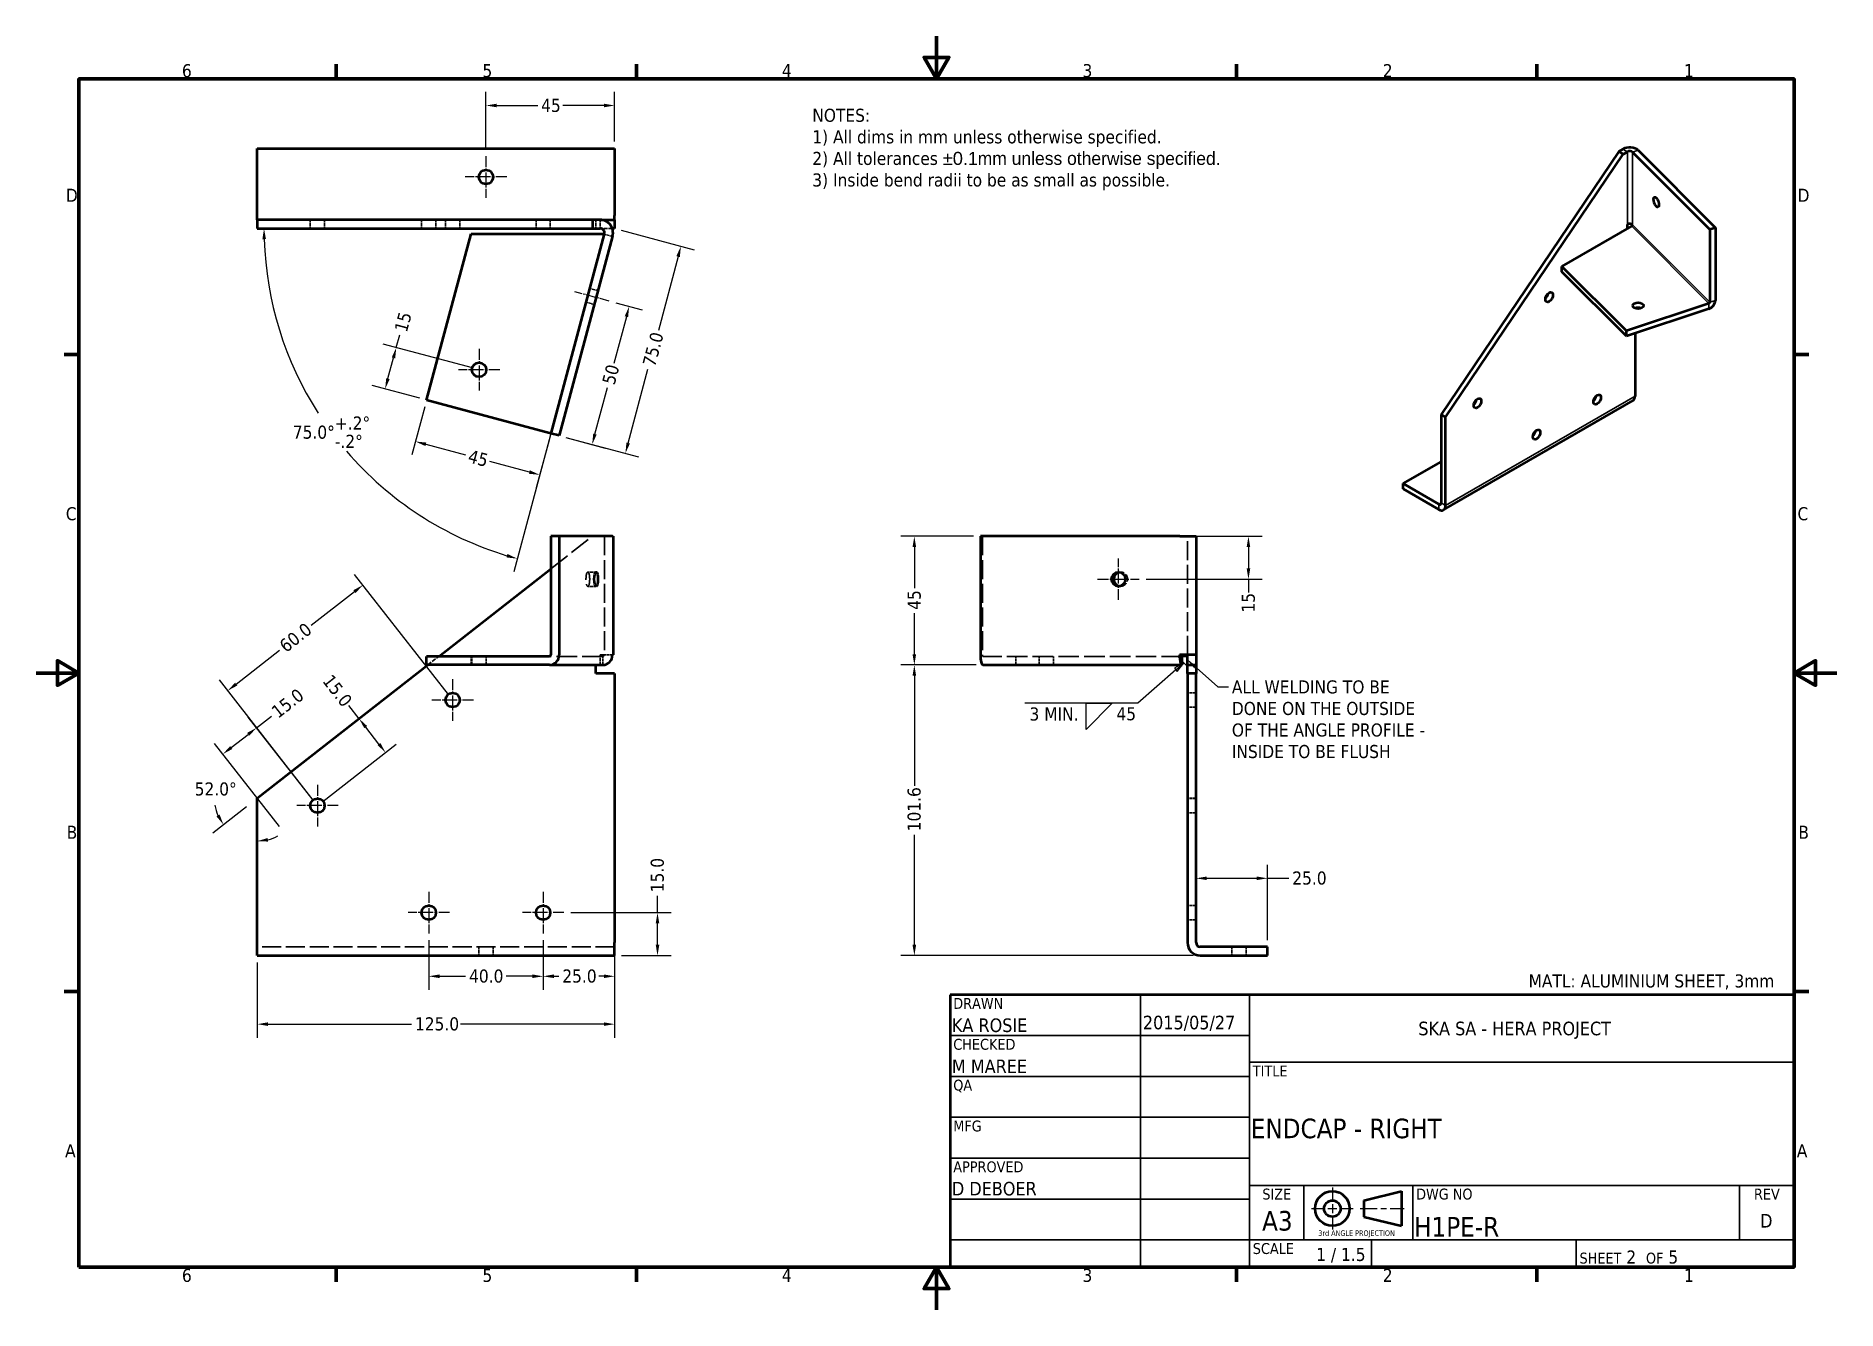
# Model space of a CAD drawing. Header units: millimetres. Extents: x 0 to 630, y 0 to 446.
import ezdxf
from ezdxf.enums import TextEntityAlignment as Align

# ---------------------------------------------------------------- set-up
doc = ezdxf.new("R2010")
doc.units = ezdxf.units.MM
doc.header["$LTSCALE"] = 1.5
doc.linetypes.add('CHAIN', pattern=[0.7087, 0.4724, -0.0591, 0.1181, -0.0591])
doc.linetypes.add('DASHED', pattern=[0.2067, 0.1654, -0.0413])
for name, color, linetype, lineweight in [('Border (ANSI)', 7, 'Continuous', 70), ('Center Mark (ANSI)', 7, 'Continuous', 25), ('Centerline (ANSI)', 7, 'Continuous', 25), ('Dimension (ANSI)', 7, 'Continuous', 25), ('Hidden (ANSI)', 7, 'DASHED', 35), ('Sketch Geometry (ANSI)', 7, 'Continuous', 25), ('Symbol (ANSI)', 7, 'Continuous', 25), ('Title (ANSI)', 7, 'Continuous', 50), ('Visible (ANSI)', 7, 'Continuous', 50), ('Visible Narrow (ANSI)', 7, 'Continuous', 35)]:
    doc.layers.add(name, color=color, linetype=linetype, lineweight=lineweight)
doc.styles.add('Note Text (ANSI)', font='tahoma.ttf')
doc.styles.add('Text Style30', font='tahoma.ttf')
doc.styles.add('Text Style38', font='tahoma.ttf')
doc.styles.add('Text Style39', font='tahoma.ttf')
doc.dimstyles.new('Default - mm (ANSI)', dxfattribs={"dimscale": 1.5, "dimtxt": 3.048, "dimasz": 2.5, "dimexe": 3.175, "dimexo": 1.6002, "dimgap": 0.8, "dimtad": 0, "dimtoh": 1, "dimrnd": 1e-08, "dimzin": 4, "dimdsep": 46, "dimtxsty": 'Note Text (ANSI)', "dimcen": 0.09, "dimdle": 10, "dimclrd": 256, "dimclre": 256, "dimclrt": 256, "dimadec": 1, "dimazin": 1, "dimtfac": 1, "dimtofl": 0, "dimtmove": 0, "dimatfit": 3, "dimfxl": 1, "dimtolj": 1, "dimtzin": 4, "dimlwd": -1, "dimlwe": -1, "dimarcsym": 0})
doc.dimstyles.new('Default - mm (ANSI)$7', dxfattribs={"dimscale": 1.5, "dimtxt": 3.048, "dimasz": 2.5, "dimexe": 3.175, "dimexo": 1.6002, "dimgap": 0.8, "dimtad": 0, "dimtoh": 1, "dimrnd": 1e-08, "dimzin": 4, "dimdsep": 46, "dimtxsty": 'Note Text (ANSI)', "dimcen": 0.09, "dimdle": 10, "dimclrd": 256, "dimclre": 256, "dimclrt": 256, "dimadec": 1, "dimazin": 1, "dimtfac": 1, "dimtofl": 0, "dimtmove": 0, "dimatfit": 3, "dimfxl": 1, "dimtolj": 1, "dimtzin": 4, "dimlwd": -1, "dimlwe": -1, "dimarcsym": 0})

# ---------------------------------------------------------------- blocks, each defined once
blk = doc.blocks.new('Borders Default Border')
at = {"layer": 'Border (ANSI)'}
for p, q in [((70, 287), (70, 290.45)), ((140, 287), (140, 290.45)), ((280, 287), (280, 290.45)), ((350, 287), (350, 290.45)), ((10, 222.75), (6.55, 222.75)), ((410, 222.75), (413.45, 222.75)), ((10, 74.25), (6.55, 74.25)), ((410, 74.25), (413.45, 74.25)), ((70, 10), (70, 6.55)), ((140, 10), (140, 6.55)), ((280, 10), (280, 6.55)), ((350, 10), (350, 6.55))]:
    blk.add_line(p, q, dxfattribs=at)
at = {"layer": 'Border (ANSI)', "flags": 128}
for points in [[(210, 297), (210, 287), (207.11, 292), (212.89, 292), (210, 287)], [(10, 10), (10, 287), (410, 287), (410, 10), (10, 10)], [(0, 148.5), (10, 148.5), (5, 151.39), (5, 145.61), (10, 148.5)], [(420, 148.5), (410, 148.5), (415, 151.39), (415, 145.61), (410, 148.5)], [(210, 0), (210, 10), (207.11, 5), (212.89, 5), (210, 10)]]:
    blk.add_lwpolyline(points, dxfattribs=at)
at = {"layer": 'Border (ANSI)', "char_height": 3.05, "attachment_point": 7, "style": 'Note Text (ANSI)'}
for s, insert in [('6', (34.03, 287.34)), ('5', (104.11, 287.34)), ('4', (173.94, 287.4)), ('3', (244.05, 287.34)), ('2', (314.08, 287.4)), ('1', (384.31, 287.4)), ('D', (6.96, 258.35)), ('D', (410.81, 258.35)), ('C', (6.95, 184.05)), ('C', (410.8, 184.05)), ('B', (7.15, 109.85)), ('B', (410.99, 109.85)), ('A', (6.78, 35.6)), ('A', (410.63, 35.6)), ('6', (34.03, 6.49)), ('5', (104.11, 6.49)), ('4', (173.94, 6.55)), ('3', (244.05, 6.49)), ('2', (314.08, 6.55)), ('1', (384.31, 6.55))]:
    blk.add_mtext(s, dxfattribs=dict(at, insert=insert))
blk = doc.blocks.new('Title Blocks ANSI - Large')
at = {"layer": 'Title (ANSI)'}
for p, q in [((127, 189.23), (127, 125.73)), ((323.85, 189.23), (127, 189.23)), ((323.85, 125.73), (323.85, 189.23)), ((127, 125.73), (323.85, 125.73))]:
    blk.add_line(p, q, dxfattribs=at)
at = {"layer": 'Title (ANSI)', "lineweight": 35}
for p, q in [((171.45, 125.73), (171.45, 189.23)), ((196.85, 125.73), (196.85, 189.23)), ((127, 179.7), (196.85, 179.7)), ((196.85, 173.48), (323.85, 173.48)), ((127, 170.18), (196.85, 170.18)), ((127, 160.65), (196.85, 160.65)), ((127, 151.13), (196.85, 151.13)), ((323.85, 144.78), (196.85, 144.78)), ((209.55, 132.08), (209.55, 144.78)), ((234.95, 132.08), (234.95, 144.78)), ((311.15, 132.08), (311.15, 144.78)), ((127, 141.6), (196.85, 141.6)), ((196.85, 132.08), (127, 132.08)), ((323.85, 132.08), (196.85, 132.08)), ((225.3, 132.08), (225.3, 125.73)), ((273.05, 132.08), (273.05, 125.73))]:
    blk.add_line(p, q, dxfattribs=at)
at = {"layer": 'Title (ANSI)', "style": 'Text Style38'}
for s, p in [('DRAWN', (127.76, 188.47)), ('CHECKED', (127.76, 178.94)), ('TITLE', (197.61, 172.72)), ('QA', (127.76, 169.42)), ('MFG', (127.76, 159.89)), ('APPROVED', (127.76, 150.37)), ('DWG NO', (235.71, 144.02)), ('SCALE', (197.61, 131.32))]:
    blk.add_text(s, height=2.54, dxfattribs=at).set_placement(p, align=Align.TOP_LEFT)
for s, p in [('SIZE', (203.2, 144.02)), ('REV', (317.5, 144.02))]:
    blk.add_text(s, height=2.54, dxfattribs=at).set_placement(p, align=Align.TOP_CENTER)
at = {"layer": 'Title (ANSI)', "insert": (273.81, 126.49), "char_height": 3.048, "attachment_point": 7, "style": 'Note Text (ANSI)'}
blk.add_mtext('\\fTahoma|b0|i0;\\H2.5400;SHEET\\fTahoma|b0|i0;\\H3.0480; 2  \\fTahoma|b0|i0;\\H2.5400;OF\\fTahoma|b0|i0;\\H3.0480; 5 ', dxfattribs=at)
at = {"layer": 'Title (ANSI)'}
for tag, p, height, style in [('AUTHOR_001', (127.44, 180.53), 3.17, 'Text Style39'), ('CREATION_DATE_001', (171.98, 181.16), 3.17, 'Text Style39'), ('COMPANY_001', (236.22, 179.77), 3.17, 'Text Style39'), ('CHECKED_BY_001', (127.44, 170.94), 3.17, 'Text Style39'), ('TITLE_001', (197.15, 155.77), 4.57, 'Text Style30'), ('ENG_APPROVED_BY_001', (127.44, 142.43), 3.17, 'Text Style39'), ('Sheet_Size_001', (199.78, 134.24), 4.57, 'Text Style30'), ('PART_NUMBER_001', (235.25, 132.84), 4.57, 'Text Style30'), ('REVISION_NUMBER_001', (315.93, 134.94), 3.17, 'Text Style39'), ('Initial_View_Scale_001', (212.4, 127.15), 3.05, 'Note Text (ANSI)')]:
    blk.add_attdef(tag, p, '', height=height, dxfattribs=dict(at, style=style))
at = {"layer": 'Title (ANSI)', "style": 'Text Style39'}
for tag, p in [('CHECKED_DATE', (172.21, 170.94)), ('MFG_APPROVED_BY', (127.76, 151.89)), ('MFG_APPROVED_DATE', (172.21, 151.89)), ('ENG_APPROVAL_DATE', (172.21, 142.37))]:
    blk.add_attdef(tag, text='', height=3.17, dxfattribs=at).set_placement(p, align=Align.BOTTOM_LEFT)
blk = doc.blocks.new('3rd ANGLE PROJECTION')
at = {"layer": 'Sketch Geometry (ANSI)', "lineweight": 25}
for p, q in [((-6.99, 5.75), (-6.99, 2.5)), ((-12.74, 0), (-9.49, 0)), ((-8.24, 0), (-5.74, 0)), ((-6.99, 1.25), (-6.99, -1.25)), ((-4.49, 0), (-1.24, 0)), ((0.64, 0), (5.33, 0)), ((6.33, 0), (7.83, 0)), ((8.83, 0), (12.74, 0)), ((-6.99, -2.5), (-6.99, -5.75))]:
    blk.add_line(p, q, dxfattribs=at)
at = {"layer": 'Sketch Geometry (ANSI)', "lineweight": 50}
for p, q in [((1.62, 2.25), (11.99, 4.75)), ((1.62, 2.25), (1.62, -2.25)), ((11.99, 4.75), (11.99, -4.75)), ((1.62, -2.25), (11.99, -4.75))]:
    blk.add_line(p, q, dxfattribs=at)
for radius in [4.75, 2.25]:
    blk.add_circle((-6.99, 0), radius, dxfattribs=at)
at = {"layer": 'Symbol (ANSI)', "insert": (-10.85, -5.98), "char_height": 1.5, "attachment_point": 1, "style": 'Note Text (ANSI)'}
blk.add_mtext('\\fTahoma|b0|i0;\\H1.5000;3rd ANGLE PROJECTION', dxfattribs=at)
blk = doc.blocks.new('*D7')
at = {"layer": 'Defpoints', "color": 0, "transparency": 16777216}
for p in [(77.4, 123.95), (202.4, 123.95), (202.4, 99.95)]:
    blk.add_point(p, dxfattribs=at)
at = {"layer": 'Dimension (ANSI)', "transparency": 16777216}
for p, q in [((77.4, 121.55), (77.4, 95.19)), ((202.4, 121.55), (202.4, 95.19)), ((81.15, 99.95), (131.36, 99.95)), ((198.65, 99.95), (148.44, 99.95))]:
    blk.add_line(p, q, dxfattribs=at)
for points in [[(81.15, 100.58), (81.15, 99.33), (77.4, 99.95)], [(198.65, 100.58), (198.65, 99.33), (202.4, 99.95)]]:
    blk.add_solid(points, dxfattribs=at)
at = {"layer": 'Dimension (ANSI)', "transparency": 16777216, "insert": (132.56, 102.34), "char_height": 4.572, "attachment_point": 1, "style": 'Note Text (ANSI)'}
blk.add_mtext('\\A1;125.0', dxfattribs=at)
blk = doc.blocks.new('*D8')
at = {"layer": 'Defpoints', "color": 0, "transparency": 16777216}
for p in [(177.4, 131.69), (202.4, 128.45), (202.4, 116.69)]:
    blk.add_point(p, dxfattribs=at)
at = {"layer": 'Dimension (ANSI)', "transparency": 16777216}
for p, q in [((177.4, 129.29), (177.4, 111.93)), ((202.4, 126.05), (202.4, 111.93)), ((181.15, 116.69), (182.9, 116.69)), ((198.65, 116.69), (196.91, 116.69))]:
    blk.add_line(p, q, dxfattribs=at)
for points in [[(181.15, 117.32), (181.15, 116.07), (177.4, 116.69)], [(198.65, 117.32), (198.65, 116.07), (202.4, 116.69)]]:
    blk.add_solid(points, dxfattribs=at)
at = {"layer": 'Dimension (ANSI)', "transparency": 16777216, "insert": (184.1, 119.07), "char_height": 4.572, "attachment_point": 1, "style": 'Note Text (ANSI)'}
blk.add_mtext('\\A1;25.0', dxfattribs=at)
blk = doc.blocks.new('*D9')
at = {"layer": 'Defpoints', "color": 0, "transparency": 16777216}
for p in [(137.4, 131.69), (177.4, 131.69), (137.4, 116.69)]:
    blk.add_point(p, dxfattribs=at)
at = {"layer": 'Dimension (ANSI)', "transparency": 16777216}
for p, q in [((137.4, 129.29), (137.4, 111.93)), ((177.4, 129.29), (177.4, 111.93)), ((141.15, 116.69), (150.29, 116.69)), ((173.65, 116.69), (164.51, 116.69))]:
    blk.add_line(p, q, dxfattribs=at)
for points in [[(141.15, 117.32), (141.15, 116.07), (137.4, 116.69)], [(173.65, 117.32), (173.65, 116.07), (177.4, 116.69)]]:
    blk.add_solid(points, dxfattribs=at)
at = {"layer": 'Dimension (ANSI)', "transparency": 16777216, "insert": (151.49, 119.07), "char_height": 4.572, "attachment_point": 1, "style": 'Note Text (ANSI)'}
blk.add_mtext('\\A1;40.0', dxfattribs=at)
blk = doc.blocks.new('*D10')
at = {"layer": 'Defpoints', "color": 0, "transparency": 16777216}
for p in [(184.66, 138.95), (202.4, 123.95), (217.4, 123.95)]:
    blk.add_point(p, dxfattribs=at)
at = {"layer": 'Dimension (ANSI)', "transparency": 16777216}
for p, q in [((187.06, 138.95), (222.16, 138.95)), ((217.4, 138.95), (217.4, 144.87)), ((217.4, 127.7), (217.4, 135.2)), ((204.8, 123.95), (222.16, 123.95))]:
    blk.add_line(p, q, dxfattribs=at)
for points in [[(216.78, 135.2), (218.03, 135.2), (217.4, 138.95)], [(216.78, 127.7), (218.03, 127.7), (217.4, 123.95)]]:
    blk.add_solid(points, dxfattribs=at)
at = {"layer": 'Dimension (ANSI)', "transparency": 16777216, "insert": (215.02, 146.07), "char_height": 4.572, "attachment_point": 1, "rotation": 90, "style": 'Note Text (ANSI)'}
blk.add_mtext('\\A1;15.0', dxfattribs=at)
blk = doc.blocks.new('*D11')
at = {"layer": 'Defpoints', "color": 0, "transparency": 16777216}
for p in [(307.25, 225.55), (331.25, 225.55), (407.29, 123.95)]:
    blk.add_point(p, dxfattribs=at)
at = {"layer": 'Dimension (ANSI)', "transparency": 16777216}
for p, q in [((328.85, 225.55), (302.49, 225.55)), ((307.25, 221.8), (307.25, 183.32)), ((307.25, 127.7), (307.25, 166.19)), ((404.89, 123.95), (302.49, 123.95))]:
    blk.add_line(p, q, dxfattribs=at)
for points in [[(306.62, 221.8), (307.87, 221.8), (307.25, 225.55)], [(306.62, 127.7), (307.87, 127.7), (307.25, 123.95)]]:
    blk.add_solid(points, dxfattribs=at)
at = {"layer": 'Dimension (ANSI)', "transparency": 16777216, "insert": (304.87, 167.39), "char_height": 4.572, "attachment_point": 1, "rotation": 90, "style": 'Note Text (ANSI)'}
blk.add_mtext('\\A1;101.6', dxfattribs=at)
blk = doc.blocks.new('*D12')
at = {"layer": 'Defpoints', "color": 0, "transparency": 16777216}
for p in [(307.25, 270.55), (330.34, 270.55), (331.25, 225.55)]:
    blk.add_point(p, dxfattribs=at)
at = {"layer": 'Dimension (ANSI)', "transparency": 16777216}
for p, q in [((327.94, 270.55), (302.49, 270.55)), ((307.25, 266.8), (307.25, 252.46)), ((307.25, 229.3), (307.25, 243.65)), ((328.85, 225.55), (302.49, 225.55))]:
    blk.add_line(p, q, dxfattribs=at)
for points in [[(306.62, 266.8), (307.87, 266.8), (307.25, 270.55)], [(306.62, 229.3), (307.87, 229.3), (307.25, 225.55)]]:
    blk.add_solid(points, dxfattribs=at)
at = {"layer": 'Dimension (ANSI)', "transparency": 16777216, "insert": (304.91, 244.85), "char_height": 4.572, "attachment_point": 1, "rotation": 90, "style": 'Note Text (ANSI)'}
blk.add_mtext('\\A1;45', dxfattribs=at)
blk = doc.blocks.new('*D13')
at = {"layer": 'Defpoints', "color": 0, "transparency": 16777216}
for p in [(400.12, 270.55), (424.12, 270.55), (385.9, 255.55)]:
    blk.add_point(p, dxfattribs=at)
at = {"layer": 'Dimension (ANSI)', "transparency": 16777216}
for p, q in [((402.52, 270.55), (428.88, 270.55)), ((424.12, 266.8), (424.12, 259.3)), ((388.3, 255.55), (428.88, 255.55)), ((424.12, 255.55), (424.12, 250.93))]:
    blk.add_line(p, q, dxfattribs=at)
for points in [[(423.5, 266.8), (424.75, 266.8), (424.12, 270.55)], [(423.5, 259.3), (424.75, 259.3), (424.12, 255.55)]]:
    blk.add_solid(points, dxfattribs=at)
at = {"layer": 'Dimension (ANSI)', "transparency": 16777216, "insert": (421.78, 243.89), "char_height": 4.572, "attachment_point": 1, "rotation": 90, "style": 'Note Text (ANSI)'}
blk.add_mtext('\\A1;15', dxfattribs=at)
blk = doc.blocks.new('*D14')
at = {"layer": 'Defpoints', "color": 0, "transparency": 16777216}
for p in [(136.63, 318.19), (132.74, 303.7), (180.09, 306.54)]:
    blk.add_point(p, dxfattribs=at)
at = {"layer": 'Dimension (ANSI)', "transparency": 16777216}
for p, q in [((136, 315.87), (131.51, 299.1)), ((136.37, 302.73), (150.22, 299.01)), ((179.47, 304.22), (174.98, 287.45)), ((172.59, 293.02), (158.73, 296.73))]:
    blk.add_line(p, q, dxfattribs=at)
for points in [[(136.53, 303.33), (136.2, 302.12), (132.74, 303.7)], [(172.75, 293.62), (172.43, 292.42), (176.21, 292.05)]]:
    blk.add_solid(points, dxfattribs=at)
at = {"layer": 'Dimension (ANSI)', "transparency": 16777216, "insert": (151.98, 300.96), "char_height": 4.572, "attachment_point": 1, "rotation": 345, "style": 'Note Text (ANSI)'}
blk.add_mtext('\\A1;45', dxfattribs=at)
blk = doc.blocks.new('*D15')
at = {"layer": 'Defpoints', "color": 0, "transparency": 16777216}
for p in [(155, 328.79), (122.14, 322.07), (136.63, 318.19)]:
    blk.add_point(p, dxfattribs=at)
at = {"layer": 'Dimension (ANSI)', "transparency": 16777216}
for p, q in [((126.02, 336.56), (127.22, 341.02)), ((152.68, 329.41), (121.42, 337.79)), ((123.11, 325.69), (125.05, 332.93)), ((134.31, 318.81), (117.54, 323.3))]:
    blk.add_line(p, q, dxfattribs=at)
for points in [[(124.44, 333.1), (125.65, 332.77), (126.02, 336.56)], [(122.5, 325.85), (123.71, 325.53), (122.14, 322.07)]]:
    blk.add_solid(points, dxfattribs=at)
at = {"layer": 'Dimension (ANSI)', "transparency": 16777216, "insert": (125.27, 342.79), "char_height": 4.572, "attachment_point": 1, "rotation": 75, "style": 'Note Text (ANSI)'}
blk.add_mtext('\\A1;15', dxfattribs=at)
blk = doc.blocks.new('*D16')
at = {"layer": 'Defpoints', "color": 0, "transparency": 16777216}
for p in [(202.4, 421.21), (157.4, 403.47), (202.4, 406.21)]:
    blk.add_point(p, dxfattribs=at)
at = {"layer": 'Dimension (ANSI)', "transparency": 16777216}
for p, q in [((157.4, 405.87), (157.4, 425.97)), ((202.4, 408.61), (202.4, 425.97)), ((161.15, 421.21), (175.49, 421.21)), ((198.65, 421.21), (184.31, 421.21))]:
    blk.add_line(p, q, dxfattribs=at)
for points in [[(161.15, 421.83), (161.15, 420.58), (157.4, 421.21)], [(198.65, 421.83), (198.65, 420.58), (202.4, 421.21)]]:
    blk.add_solid(points, dxfattribs=at)
at = {"layer": 'Dimension (ANSI)', "transparency": 16777216, "insert": (176.69, 423.54), "char_height": 4.572, "attachment_point": 1, "style": 'Note Text (ANSI)'}
blk.add_mtext('\\A1;45', dxfattribs=at)
blk = doc.blocks.new('*D17')
at = {"layer": 'Defpoints', "color": 0, "transparency": 16777216}
for p in [(200.53, 352.83), (207.49, 350.96), (182.99, 305.76)]:
    blk.add_point(p, dxfattribs=at)
at = {"layer": 'Dimension (ANSI)', "transparency": 16777216}
for p, q in [((206.52, 347.34), (202.14, 330.98)), ((202.85, 352.2), (212.09, 349.73)), ((195.52, 306.29), (199.9, 322.64)), ((185.31, 305.14), (199.15, 301.43))]:
    blk.add_line(p, q, dxfattribs=at)
for points in [[(205.92, 347.5), (207.12, 347.18), (207.49, 350.96)], [(194.92, 306.45), (196.12, 306.12), (194.55, 302.66)]]:
    blk.add_solid(points, dxfattribs=at)
at = {"layer": 'Dimension (ANSI)', "transparency": 16777216, "insert": (197.92, 324.42), "char_height": 4.572, "attachment_point": 1, "rotation": 75, "style": 'Note Text (ANSI)'}
blk.add_mtext('\\A1;50', dxfattribs=at)
blk = doc.blocks.new('*D18')
at = {"layer": 'Defpoints', "color": 0, "transparency": 16777216}
for p in [(202.4, 378.21), (225.58, 371.99), (182.99, 305.76)]:
    blk.add_point(p, dxfattribs=at)
at = {"layer": 'Dimension (ANSI)', "transparency": 16777216}
for p, q in [((204.72, 377.59), (230.18, 370.76)), ((224.61, 368.37), (217.7, 342.55)), ((207.14, 303.17), (214.06, 328.99)), ((185.31, 305.14), (210.77, 298.32))]:
    blk.add_line(p, q, dxfattribs=at)
for points in [[(224.01, 368.53), (225.22, 368.21), (225.58, 371.99)], [(206.54, 303.33), (207.75, 303.01), (206.17, 299.55)]]:
    blk.add_solid(points, dxfattribs=at)
at = {"layer": 'Dimension (ANSI)', "transparency": 16777216, "insert": (212.07, 330.76), "char_height": 4.572, "attachment_point": 1, "rotation": 75, "style": 'Note Text (ANSI)'}
blk.add_mtext('\\A1;75.0', dxfattribs=at)
blk = doc.blocks.new('*D19')
at = {"layer": 'Defpoints', "color": 0, "transparency": 16777216}
for p in [(77.4, 378.21), (199.3, 378.21), (198.67, 375.89), (122.46, 286.64)]:
    blk.add_point(p, dxfattribs=at)
at = {"layer": 'Dimension (ANSI)', "transparency": 16777216}
blk.add_line((198.05, 373.57), (167.13, 258.14), dxfattribs=at)
for start, end in [(181.79753, 212.68321), (220.67035, 253.20247)]:
    blk.add_arc((199.3, 378.21), 119.54, start, end, dxfattribs=at)
for points in [[(79.19, 374.45), (80.44, 374.47), (79.76, 378.21)], [(164.92, 264.37), (164.58, 263.17), (168.36, 262.74)]]:
    blk.add_solid(points, dxfattribs=at)
at = {"layer": 'Dimension (ANSI)', "transparency": 16777216, "insert": (89.83, 312.46), "char_height": 4.572, "attachment_point": 1, "style": 'Note Text (ANSI)'}
blk.add_mtext('\\A1;75.0°\\S+.2°^ -.2°;', dxfattribs=at)
blk = doc.blocks.new('*D20')
at = {"layer": 'Defpoints', "color": 0, "transparency": 16777216}
for p in [(67.06, 216.56), (145.74, 213.31), (98.46, 176.37)]:
    blk.add_point(p, dxfattribs=at)
at = {"layer": 'Dimension (ANSI)', "transparency": 16777216}
for p, q in [((144.26, 215.2), (111.41, 257.25)), ((111.38, 251.19), (96.25, 239.36)), ((70.01, 218.87), (85.15, 230.69)), ((96.98, 178.26), (64.13, 220.31))]:
    blk.add_line(p, q, dxfattribs=at)
for points in [[(111, 251.68), (111.77, 250.7), (114.34, 253.5)], [(69.63, 219.36), (70.4, 218.37), (67.06, 216.56)]]:
    blk.add_solid(points, dxfattribs=at)
at = {"layer": 'Dimension (ANSI)', "transparency": 16777216, "insert": (84.63, 233.3), "char_height": 4.572, "attachment_point": 1, "rotation": 38, "style": 'Note Text (ANSI)'}
blk.add_mtext('\\A1;60.0', dxfattribs=at)
blk = doc.blocks.new('*D21')
at = {"layer": 'Defpoints', "color": 0, "transparency": 16777216}
for p in [(65.35, 194.38), (98.46, 176.37), (86.64, 167.13)]:
    blk.add_point(p, dxfattribs=at)
at = {"layer": 'Dimension (ANSI)', "transparency": 16777216}
for p, q in [((96.98, 178.26), (74.24, 207.36)), ((77.17, 203.61), (82.38, 207.68)), ((85.16, 169.03), (62.42, 198.13)), ((68.31, 196.68), (74.22, 201.3))]:
    blk.add_line(p, q, dxfattribs=at)
for points in [[(73.83, 201.79), (74.6, 200.81), (77.17, 203.61)], [(67.92, 197.18), (68.69, 196.19), (65.35, 194.38)]]:
    blk.add_solid(points, dxfattribs=at)
at = {"layer": 'Dimension (ANSI)', "transparency": 16777216, "insert": (81.86, 210.29), "char_height": 4.572, "attachment_point": 1, "rotation": 38, "style": 'Note Text (ANSI)'}
blk.add_mtext('\\A1;15.0', dxfattribs=at)
blk = doc.blocks.new('*D22')
at = {"layer": 'Defpoints', "color": 0, "transparency": 16777216}
for p in [(75.51, 177.48), (77.4, 178.95), (72.93, 164.64), (77.4, 128.45)]:
    blk.add_point(p, dxfattribs=at)
at = {"layer": 'Dimension (ANSI)', "transparency": 16777216}
blk.add_line((73.62, 176), (61.83, 166.79), dxfattribs=at)
for start, end in [(189.27698, 203.63849), (284.36151, 298.72302)]:
    blk.add_arc((77.4, 178.95), 15, start, end, dxfattribs=at)
for points in [[(64.2, 173.26), (63.12, 172.62), (65.58, 169.72)], [(81.2, 163.8), (81.04, 165.04), (77.4, 163.95)]]:
    blk.add_solid(points, dxfattribs=at)
at = {"layer": 'Dimension (ANSI)', "transparency": 16777216, "insert": (55.5, 184.49), "char_height": 4.572, "attachment_point": 1, "style": 'Note Text (ANSI)'}
blk.add_mtext('\\A1;52.0°', dxfattribs=at)
blk = doc.blocks.new('*D23')
at = {"layer": 'Defpoints', "color": 0, "transparency": 16777216}
for p in [(113.02, 206.78), (101.2, 197.54), (98.46, 176.37)]:
    blk.add_point(p, dxfattribs=at)
at = {"layer": 'Dimension (ANSI)', "transparency": 16777216}
for p, q in [((113.02, 206.78), (109.37, 211.44)), ((119.94, 197.91), (115.33, 203.82)), ((100.35, 177.85), (126, 197.89))]:
    blk.add_line(p, q, dxfattribs=at)
for points in [[(115.82, 204.21), (114.83, 203.44), (113.02, 206.78)], [(120.44, 198.3), (119.45, 197.53), (122.25, 194.96)]]:
    blk.add_solid(points, dxfattribs=at)
at = {"layer": 'Dimension (ANSI)', "transparency": 16777216, "insert": (103.58, 222.72), "char_height": 4.572, "attachment_point": 1, "rotation": 308, "style": 'Note Text (ANSI)'}
blk.add_mtext('\\A1;15.0', dxfattribs=at)
blk = doc.blocks.new('End Treatment1')
at = {"layer": 'Symbol (ANSI)'}
for p, q in [((266.28, 152.37), (268.52, 152.37)), ((268.52, 150), (266.28, 152.37)), ((268.52, 152.37), (268.52, 150))]:
    blk.add_line(p, q, dxfattribs=at)
at = {"layer": 'Symbol (ANSI)', "flags": 128}
blk.add_lwpolyline([(266.28, 152.37), (268.52, 150), (268.52, 152.37), (266.28, 152.37)], dxfattribs=at)
at = {"layer": 'Symbol (ANSI)'}
blk.add_solid([(266.28, 152.37), (268.52, 150), (268.52, 152.37), (266.28, 152.37)], dxfattribs=at)
blk = doc.blocks.new('Welding Symbol Identifier5')
at = {"layer": 'Symbol (ANSI)'}
for p, q in [((265.8, 149.24), (256.97, 141.45)), ((267.68, 150.9), (265.47, 149.62)), ((265.47, 149.62), (266.13, 148.87)), ((265.8, 149.24), (267.68, 150.9)), ((266.13, 148.87), (267.68, 150.9)), ((256.97, 141.45), (230.58, 141.45)), ((244.87, 141.45), (250.97, 141.45)), ((250.97, 141.45), (244.87, 135.35)), ((244.87, 135.35), (244.87, 141.45))]:
    blk.add_line(p, q, dxfattribs=at)
at = {"layer": 'Symbol (ANSI)', "flags": 128}
blk.add_lwpolyline([(266.13, 148.87), (267.68, 150.9), (265.47, 149.62), (266.13, 148.87)], dxfattribs=at)
at = {"layer": 'Symbol (ANSI)'}
blk.add_solid([(266.13, 148.87), (267.68, 150.9), (265.47, 149.62), (266.13, 148.87)], dxfattribs=at)
at = {"layer": 'Symbol (ANSI)', "char_height": 3.048, "attachment_point": 7, "style": 'Note Text (ANSI)'}
for s, insert in [('3 MIN.', (231.69, 137.36)), ('45', (251.96, 137.42))]:
    blk.add_mtext(s, dxfattribs=dict(at, insert=insert))
blk = doc.blocks.new('*D26')
at = {"layer": 'Defpoints', "color": 0, "transparency": 16777216}
for p in [(430.79, 150.95), (405.79, 141.95), (430.79, 126.95)]:
    blk.add_point(p, dxfattribs=at)
at = {"layer": 'Dimension (ANSI)', "transparency": 16777216}
for p, q in [((430.79, 129.35), (430.79, 155.72)), ((409.54, 150.95), (427.04, 150.95)), ((430.79, 150.95), (438.26, 150.95))]:
    blk.add_line(p, q, dxfattribs=at)
for points in [[(409.54, 151.58), (409.54, 150.33), (405.79, 150.95)], [(427.04, 151.58), (427.04, 150.33), (430.79, 150.95)]]:
    blk.add_solid(points, dxfattribs=at)
at = {"layer": 'Dimension (ANSI)', "transparency": 16777216, "insert": (439.46, 153.34), "char_height": 4.572, "attachment_point": 1, "style": 'Note Text (ANSI)'}
blk.add_mtext('\\A1;25.0', dxfattribs=at)

msp = doc.modelspace()

# ---------------------------------------------------------------- linework, layer by layer
at = {"layer": 'Center Mark (ANSI)', "linetype": 'CHAIN', "ltscale": 5.379237}
for p, q in [((157.402, 403.469), (157.402, 388.944)), ((164.664, 396.206), (150.139, 396.206)), ((154.997, 336.054), (154.997, 321.529)), ((162.26, 328.792), (147.735, 328.792)), ((378.639, 248.291), (378.639, 262.816)), ((371.376, 255.554), (385.901, 255.554)), ((145.737, 220.571), (145.737, 206.046)), ((153, 213.308), (138.475, 213.308)), ((98.457, 183.631), (98.457, 169.106)), ((105.719, 176.369), (91.194, 176.369)), ((137.402, 146.216), (137.402, 131.691)), ((177.402, 146.216), (177.402, 131.691)), ((144.664, 138.954), (130.139, 138.954)), ((184.664, 138.954), (170.139, 138.954))]:
    msp.add_line(p, q, dxfattribs=at)
at = {"layer": 'Centerline (ANSI)', "linetype": 'CHAIN', "ltscale": 4.638536}
msp.add_line((200.531, 352.826), (188.433, 356.067), dxfattribs=at)
at = {"layer": 'Hidden (ANSI)', "ltscale": 3.809293}
for p, q in [((95.957, 381.206), (95.957, 378.206)), ((100.957, 381.206), (100.957, 378.206)), ((134.902, 381.206), (134.902, 378.206)), ((139.902, 381.206), (139.902, 378.206)), ((143.237, 381.206), (143.237, 378.206)), ((148.237, 381.206), (148.237, 378.206)), ((174.902, 381.206), (174.902, 378.206)), ((179.902, 381.206), (179.902, 378.206)), ((195.841, 381.206), (195.841, 378.206)), ((197.341, 381.206), (197.341, 378.206)), ((201.653, 375.412), (198.755, 376.189)), ((196.578, 356.473), (193.681, 357.249)), ((195.284, 351.643), (192.386, 352.42)), ((195.931, 258.054), (193.033, 258.054)), ((195.931, 253.054), (193.033, 253.054)), ((378.639, 258.054), (379.415, 258.054)), ((378.639, 253.054), (379.415, 253.054)), ((152.203, 225.554), (152.203, 228.554)), ((152.497, 225.554), (152.497, 228.554)), ((157.497, 225.554), (157.497, 228.554)), ((198.272, 225.554), (198.272, 228.554)), ((201.653, 229.054), (198.755, 229.054)), ((342.766, 225.554), (342.766, 228.554)), ((350.872, 225.554), (350.872, 228.554)), ((355.872, 225.554), (355.872, 228.554)), ((405.787, 215.808), (402.787, 215.808)), ((405.787, 210.808), (402.787, 210.808)), ((405.787, 178.954), (402.787, 178.954)), ((405.787, 178.869), (402.787, 178.869)), ((405.787, 173.869), (402.787, 173.869)), ((405.787, 141.454), (402.787, 141.454)), ((405.787, 136.454), (402.787, 136.454)), ((154.902, 126.954), (154.902, 123.954)), ((159.902, 126.954), (159.902, 123.954)), ((418.287, 126.954), (418.287, 123.954)), ((423.287, 126.954), (423.287, 123.954))]:
    msp.add_line(p, q, dxfattribs=at)
at = {"layer": 'Hidden (ANSI)', "ltscale": 5.387196}
msp.add_line((201.584, 378.206), (197.341, 378.206), dxfattribs=at)
at = {"layer": 'Hidden (ANSI)', "ltscale": 29.779995}
msp.add_line((180.093, 259.185), (194.644, 270.554), dxfattribs=at)
at = {"layer": 'Hidden (ANSI)', "ltscale": 26.769876}
for p, q in [((198.841, 270.554), (198.841, 229.054)), ((331.119, 270.554), (331.119, 229.054)), ((402.787, 229.054), (402.787, 270.554))]:
    msp.add_line(p, q, dxfattribs=at)
at = {"layer": 'Hidden (ANSI)', "ltscale": 6.18738}
msp.add_line((137.047, 225.554), (140.887, 228.554), dxfattribs=at)
at = {"layer": 'Hidden (ANSI)', "ltscale": 29.070852}
for p, q in [((198.272, 228.554), (179.61, 228.554)), ((400.899, 228.554), (331.248, 228.554))]:
    msp.add_line(p, q, dxfattribs=at)
at = {"layer": 'Hidden (ANSI)', "ltscale": 4.444192}
msp.add_line((197.341, 225.554), (197.341, 229.054), dxfattribs=at)
at = {"layer": 'Hidden (ANSI)', "ltscale": 2.344504}
msp.add_line((197.341, 229.054), (198.755, 229.054), dxfattribs=at)
at = {"layer": 'Hidden (ANSI)', "ltscale": 26.877386}
msp.add_line((202.402, 126.954), (77.402, 126.954), dxfattribs=at)
at = {"layer": 'Hidden (ANSI)', "ltscale": 25.331339}
msp.add_ellipse((193.033, 255.554), major_axis=(0, 2.5), ratio=0.258819, dxfattribs=at)
at = {"layer": 'Hidden (ANSI)', "ltscale": 10.998041}
msp.add_ellipse((379.415, 255.554), major_axis=(0, -2.5), ratio=0.9659258, start_param=6.121715, end_param=9.5862482, dxfattribs=at)
at = {"layer": 'Hidden (ANSI)', "ltscale": 0.997197}
for centre, ratio, start_param, end_param in [((198.272, 229.054), 0.9659258, 0, 1.5707963), ((331.248, 229.054), 0.258819, 4.712389, 6.2831853)]:
    msp.add_ellipse(centre, major_axis=(0, -0.5), ratio=ratio, start_param=start_param, end_param=end_param, dxfattribs=at)
at = {"layer": 'Visible (ANSI)'}
for p, q in [((77.402, 382.706), (77.402, 406.206)), ((77.402, 406.206), (202.402, 406.206)), ((202.402, 406.206), (202.402, 382.706)), ((553.666, 405.141), (491.489, 313.149)), ((493.08, 312.231), (555.257, 404.222)), ((555.096, 405.966), (553.666, 405.141)), ((553.666, 405.141), (555.257, 404.222)), ((555.257, 404.222), (556.687, 405.048)), ((558.457, 404.913), (585.547, 377.823)), ((560.405, 405.563), (587.496, 378.472)), ((77.402, 381.206), (77.402, 382.706)), ((194.644, 381.206), (77.402, 381.206)), ((77.402, 381.206), (77.402, 378.206)), ((77.402, 378.206), (194.644, 378.206)), ((197.341, 381.206), (194.644, 381.206)), ((194.644, 381.206), (194.644, 378.206)), ((194.644, 378.206), (197.341, 378.206)), ((197.341, 381.206), (202.402, 381.206)), ((202.402, 378.206), (201.584, 378.206)), ((202.402, 381.206), (202.402, 382.706)), ((202.402, 381.206), (202.402, 378.206)), ((533.75, 364.929), (558.182, 379.035)), ((556.687, 378.172), (556.687, 379.634)), ((558.457, 379.5), (558.507, 379.45)), ((587.496, 378.472), (585.547, 377.823)), ((587.496, 378.472), (587.496, 353.059)), ((136.626, 318.185), (152.203, 376.318)), ((152.203, 376.318), (198.272, 376.318)), ((198.79, 376.318), (180.093, 306.538)), ((201.688, 375.542), (182.99, 305.762)), ((198.755, 376.189), (198.272, 376.318)), ((585.547, 377.823), (585.547, 352.409)), ((533.75, 363.092), (533.75, 364.929)), ((556.319, 342.36), (533.75, 364.929)), ((556.319, 340.523), (533.75, 363.092)), ((585.223, 351.995), (556.319, 342.36)), ((585.223, 350.158), (556.319, 340.523)), ((556.319, 340.523), (556.319, 342.36)), ((559.371, 341.541), (559.371, 319.579)), ((179.61, 306.668), (136.626, 318.185)), ((492.381, 279.761), (558.672, 318.034)), ((491.489, 313.149), (491.489, 282.225)), ((491.489, 313.149), (493.08, 312.231)), ((493.08, 281.306), (493.08, 312.231)), ((180.093, 306.538), (179.61, 306.668)), ((182.99, 305.762), (180.093, 306.538)), ((478.23, 288.961), (491.489, 296.615)), ((490.693, 281.765), (478.23, 288.961)), ((478.23, 287.124), (478.23, 288.961)), ((478.23, 287.124), (490.693, 279.928)), ((180.093, 270.554), (180.093, 229.054)), ((182.99, 270.554), (180.093, 270.554)), ((182.99, 270.554), (182.99, 229.054)), ((201.688, 270.554), (182.99, 270.554)), ((201.688, 270.554), (201.841, 270.554)), ((201.841, 270.554), (201.841, 229.054)), ((330.342, 270.554), (330.342, 229.054)), ((400.122, 270.554), (330.342, 270.554)), ((400.122, 270.554), (405.787, 270.554)), ((405.787, 270.554), (405.787, 229.054)), ((140.887, 228.554), (180.093, 259.185)), ((179.61, 228.554), (136.626, 228.554)), ((136.626, 225.554), (136.626, 228.554)), ((201.653, 229.054), (201.688, 229.054)), ((201.841, 229.054), (201.688, 229.054)), ((399.993, 229.054), (400.122, 229.054)), ((405.787, 229.054), (400.122, 229.054)), ((400.899, 225.554), (400.899, 228.554)), ((402.787, 225.554), (402.787, 229.054)), ((405.787, 229.054), (405.787, 225.554)), ((77.402, 178.954), (137.047, 225.554)), ((179.61, 225.554), (136.626, 225.554)), ((179.61, 225.554), (198.272, 225.554)), ((195.841, 222.554), (195.841, 225.554)), ((202.402, 222.554), (195.841, 222.554)), ((202.402, 222.554), (202.402, 128.454)), ((331.248, 225.554), (400.899, 225.554)), ((402.787, 225.554), (405.787, 225.554)), ((402.787, 222.554), (402.787, 225.554)), ((405.787, 222.554), (402.787, 222.554)), ((402.787, 222.554), (402.787, 128.454)), ((405.787, 225.554), (405.787, 222.554)), ((405.787, 128.454), (405.787, 222.554)), ((77.402, 128.454), (77.402, 178.954)), ((77.402, 123.954), (77.402, 128.454)), ((202.402, 123.954), (202.402, 128.454)), ((430.787, 126.954), (407.287, 126.954)), ((430.787, 123.954), (430.787, 126.954)), ((77.402, 123.954), (202.402, 123.954)), ((407.287, 123.954), (430.787, 123.954))]:
    msp.add_line(p, q, dxfattribs=at)
for centre in [(157.402, 396.206), (154.997, 328.792), (145.737, 213.308), (98.457, 176.369), (137.402, 138.954), (177.402, 138.954)]:
    msp.add_circle(centre, 2.5, dxfattribs=at)
for centre, radius, start, end in [((197.341, 376.706), 4.5, 345, 90), ((197.341, 376.706), 1.5, 345, 90), ((407.287, 128.454), 4.5, 180, 270), ((407.287, 128.454), 1.5, 180, 270)]:
    msp.add_arc(centre, radius, start, end, dxfattribs=at)
for centre, major_axis, ratio, start_param, end_param in [((557.483, 404.589), (3.375, 0), 0.5773503, 0.5235988, 2.3561945), ((557.483, 404.589), (1.125, 0), 0.5773503, 0.5235988, 2.3561945), ((557.483, 379.175), (1.125, 0), 0.5773503, 0.5235988, 2.3561945), ((558.182, 379.341), (-0.265, -0.265), 0.7071068, 0.9553166, 2.5261129), ((527.729, 355.111), (0.937, 1.624), 0.5773503, 4.1547902, 5.2699878), ((585.223, 352.301), (-1.856, -1.856), 0.7071068, 0.9553166, 2.5261129), ((560.437, 349.396), (-1.875, 0), 0.5773503, 4.1547902, 5.2699878), ((585.223, 352.301), (-0.265, -0.265), 0.7071068, 0.9553166, 2.5261129), ((502.655, 318.013), (0.937, 1.624), 0.5773503, 4.1547902, 5.2699878), ((544.522, 319.273), (0.937, 1.624), 0.5773503, 4.1547902, 5.2699878), ((556.984, 320.957), (1.688, -2.923), 0.5773503, 0, 0.7853982), ((523.308, 307.026), (0.937, 1.624), 0.5773503, 4.1547902, 5.2699878), ((490.693, 282.684), (0.563, -0.974), 0.5773503, 5.4977871, 7.0685835), ((490.693, 282.684), (1.688, -2.923), 0.5773503, 5.4977871, 7.0685835), ((379.415, 255.554), (0, 2.5), 0.9659258, 0.1614703, 2.9801224), ((179.61, 229.054), (0, -3.5), 0.9659258, 0, 1.5707963), ((179.61, 229.054), (0, -0.5), 0.9659258, 0, 1.5707963), ((198.272, 229.054), (0, -3.5), 0.9659258, 0, 1.5707963), ((331.248, 229.054), (0, -3.5), 0.258819, 4.712389, 6.2831853), ((400.899, 229.054), (0, -3.5), 0.258819, 4.712389, 6.2831853), ((400.899, 229.054), (0, -0.5), 0.258819, 4.712389, 6.2831853)]:
    msp.add_ellipse(centre, major_axis=major_axis, ratio=ratio, start_param=start_param, end_param=end_param, dxfattribs=at)
for centre, major_axis, ratio in [((566.797, 387.387), (0.593, -1.779), 0.4082483), ((529.32, 354.192), (-0.937, -1.624), 0.5773503), ((560.437, 351.233), (-1.875, 0), 0.5773503), ((504.246, 317.094), (-0.937, -1.624), 0.5773503), ((546.113, 318.355), (-0.937, -1.624), 0.5773503), ((524.899, 306.107), (-0.937, -1.624), 0.5773503), ((195.931, 255.554), (0, -2.5), 0.258819), ((378.639, 255.554), (0, -2.5), 0.9659258)]:
    msp.add_ellipse(centre, major_axis=major_axis, ratio=ratio, dxfattribs=at)
at = {"layer": 'Visible Narrow (ANSI)'}
for p, q in [((556.687, 405.048), (555.096, 405.966)), ((556.687, 379.634), (556.687, 405.048)), ((558.457, 404.913), (560.405, 405.563)), ((558.457, 379.5), (558.457, 404.913)), ((558.182, 379.035), (585.223, 351.995)), ((558.507, 379.45), (585.547, 352.409)), ((585.547, 352.409), (587.496, 353.059)), ((585.223, 351.995), (585.223, 350.158)), ((493.08, 281.306), (559.371, 319.579)), ((491.489, 282.225), (490.693, 281.765)), ((490.693, 281.765), (490.693, 279.928)), ((491.489, 282.225), (493.08, 281.306))]:
    msp.add_line(p, q, dxfattribs=at)

# ---------------------------------------------------------------- block references
for name, p, xscale, yscale, zscale in [('Borders Default Border', (0, 0), 1.5, 1.5, 1.5), ('3rd ANGLE PROJECTION', (462.386, 35.451), 1.274999999999999, 1.274999999999999, 1.274999999999999)]:
    msp.add_blockref(name, p, dxfattribs=dict(xscale=xscale, yscale=yscale, zscale=zscale))
at = {"xscale": 1.5, "yscale": 1.5, "zscale": 1.5}
msp.add_blockref('Title Blocks ANSI - Large', (129.225, -173.594), dxfattribs=at).add_auto_attribs({'ENG_APPROVED_BY_001': 'D DEBOER', 'AUTHOR_001': 'KA ROSIE', 'CHECKED_BY_001': 'M MAREE', 'CREATION_DATE_001': '2015/05/27', 'PART_NUMBER_001': 'H1PE-R', 'TITLE_001': 'ENDCAP - RIGHT', 'Sheet_Size_001': 'A3', 'COMPANY_001': 'SKA SA - HERA PROJECT', 'REVISION_NUMBER_001': 'D', 'Initial_View_Scale_001': '1 / 1.5'})
at = {"layer": 'Symbol (ANSI)', "xscale": 1.5, "yscale": 1.5, "zscale": 1.5}
for name in ['End Treatment1', 'Welding Symbol Identifier5']:
    msp.add_blockref(name, (0, 0), dxfattribs=at)

# ---------------------------------------------------------------- texts
at = {"layer": 'Symbol (ANSI)', "char_height": 4.572, "attachment_point": 1, "style": 'Note Text (ANSI)'}
for s, insert, width, line_spacing_factor in [('{\\fTahoma|b0|i0;\\H4.5720;NOTES:\\P\\fTahoma|b0|i0;\\H4.5720;1) All dims in mm unless otherwise specified.\\P\\fTahoma|b0|i0;\\H4.5720;2) All tolerances \\fArial|b0|i0;\\H4.5720;±0.\\fMS Shell Dlg 2|b0|i0;\\H4.5720;1mm unless otherwise specified.\\fTahoma|b0|i0;\\H4.5720;\\P\\fTahoma|b0|i0;\\H4.5720;3) Inside bend radii to be as small as possible.}', (271.557, 420.082), 145.67174, 0.989619), ('{\\fTahoma|b0|i0;ALL WELDING TO BE\\P\\fTahoma|b0|i0;DONE ON THE OUTSIDE\\P\\fTahoma|b0|i0;OF THE ANGLE PROFILE -\\P\\fTahoma|b0|i0;INSIDE TO BE FLUSH}', (418.322, 220.17), 72.22945, 0.987884)]:
    msp.add_mtext(s, dxfattribs=dict(at, insert=insert, width=width, line_spacing_factor=line_spacing_factor))
at = {"layer": 'Symbol (ANSI)', "insert": (522.113, 117.35), "char_height": 4.572, "width": 91.62525, "attachment_point": 1, "style": 'Note Text (ANSI)'}
msp.add_mtext('{\\fTahoma|b0|i0;MATL: ALUMINIUM SHEET, 3mm}', dxfattribs=at)

# ---------------------------------------------------------------- dimensions: what is measured, and where the dimension line sits
at = {"layer": 'Dimension (ANSI)'}
for base, p1, p2, angle, override, picture, middle in [((202.402, 421.206), (157.402, 403.469), (202.402, 406.206), 180, {"dimgap": 0.8, "dimtoh": 0, "dimdec": 0, "dimtol": 0, "dimlim": 0, "dimtp": 0, "dimtm": 0, "dimtdec": 2, "dimatfit": 1}, '*D16', (179.902, 421.206)), ((225.584, 371.995), (182.99, 305.762), (202.402, 378.206), 75, {"dimgap": 0.8, "dimtoh": 0, "dimdec": 1, "dimtol": 0, "dimlim": 0, "dimtp": 0, "dimtm": 0, "dimtdec": 2, "dimatfit": 1}, '*D18', (215.878, 335.772)), ((207.492, 350.961), (182.99, 305.762), (200.531, 352.826), 75, {"dimgap": 0.8, "dimtoh": 0, "dimdec": 0, "dimtol": 0, "dimlim": 0, "dimtp": 0, "dimtm": 0, "dimtdec": 2, "dimatfit": 1}, '*D17', (201.021, 326.812)), ((122.137, 322.067), (154.997, 328.792), (136.626, 318.185), 75, {"dimgap": 0.8, "dimtoh": 0, "dimdec": 0, "dimtol": 0, "dimlim": 0, "dimtp": 0, "dimtm": 0, "dimtdec": 2, "dimatfit": 2}, '*D15', (128.283, 345.005)), ((132.744, 303.696), (180.093, 306.538), (136.626, 318.185), 165, {"dimgap": 0.8, "dimtoh": 0, "dimdec": 0, "dimtol": 0, "dimlim": 0, "dimtp": 0, "dimtm": 0, "dimtdec": 2, "dimatfit": 1}, '*D14', (154.477, 297.873)), ((307.248, 270.554), (331.248, 225.554), (330.342, 270.554), 270, {"dimgap": 0.8, "dimtoh": 0, "dimdec": 0, "dimtol": 0, "dimlim": 0, "dimtp": 0, "dimtm": 0, "dimtdec": 2, "dimatfit": 1}, '*D12', (307.248, 248.054)), ((424.122, 270.554), (385.901, 255.554), (400.122, 270.554), 270, {"dimgap": 0.8, "dimtoh": 0, "dimdec": 0, "dimtol": 0, "dimlim": 0, "dimtp": 0, "dimtm": 0, "dimtdec": 2, "dimatfit": 2}, '*D13', (424.122, 246.808)), ((67.058, 216.557), (145.737, 213.308), (98.457, 176.369), 38, {"dimgap": 0.8, "dimtoh": 0, "dimdec": 1, "dimtol": 0, "dimlim": 0, "dimtp": 0, "dimtm": 0, "dimtdec": 2, "dimatfit": 1}, '*D20', (90.698, 235.027)), ((113.016, 206.779), (98.457, 176.369), (101.196, 197.544), 308, {"dimgap": 0.8, "dimtoh": 0, "dimdec": 1, "dimse2": 1, "dimtol": 0, "dimlim": 0, "dimtp": 0, "dimtm": 0, "dimtdec": 2, "dimatfit": 2}, '*D23', (105.168, 216.824)), ((307.248, 225.554), (407.287, 123.954), (331.248, 225.554), 270, {"dimgap": 0.8, "dimtoh": 0, "dimdec": 1, "dimtol": 0, "dimlim": 0, "dimtp": 0, "dimtm": 0, "dimtdec": 2, "dimatfit": 1}, '*D11', (307.248, 174.754)), ((65.353, 194.375), (98.457, 176.369), (86.637, 167.134), 38, {"dimgap": 0.8, "dimtoh": 0, "dimdec": 1, "dimtol": 0, "dimlim": 0, "dimtp": 0, "dimtm": 0, "dimtdec": 2, "dimatfit": 2}, '*D21', (87.762, 211.883)), ((217.402, 123.954), (184.664, 138.954), (202.402, 123.954), 90, {"dimgap": 0.8, "dimtoh": 0, "dimdec": 1, "dimtol": 0, "dimlim": 0, "dimtp": 0, "dimtm": 0, "dimtdec": 2, "dimatfit": 2}, '*D10', (217.402, 151.702)), ((137.402, 116.691), (177.402, 131.691), (137.402, 131.691), 180, {"dimgap": 0.8, "dimtoh": 0, "dimdec": 1, "dimtol": 0, "dimlim": 0, "dimtp": 0, "dimtm": 0, "dimtdec": 2, "dimatfit": 1}, '*D9', (157.402, 116.691)), ((202.402, 116.691), (177.402, 131.691), (202.402, 128.454), 180, {"dimgap": 0.8, "dimtoh": 0, "dimdec": 1, "dimtol": 0, "dimlim": 0, "dimtp": 0, "dimtm": 0, "dimtdec": 2, "dimatfit": 1}, '*D8', (189.902, 116.691)), ((202.402, 99.954), (77.402, 123.954), (202.402, 123.954), 180, {"dimgap": 0.8, "dimtoh": 0, "dimdec": 1, "dimtol": 0, "dimlim": 0, "dimtp": 0, "dimtm": 0, "dimtdec": 2, "dimatfit": 1}, '*D7', (139.902, 99.954))]:
    dim = msp.add_linear_dim(base=base, p1=p1, p2=p2, angle=angle, dimstyle='Default - mm (ANSI)', override=override, dxfattribs=at)
    dim.commit()
    dim.dimension.update_dxf_attribs({"geometry": picture, "text_midpoint": middle, "dimtype": 160})
for base, center, p1, p2, override, picture, middle in [((122.46, 286.637), (199.296, 378.206), (77.402, 378.206), (198.675, 375.888), {"dimgap": 0.8, "dimtih": 1, "dimse1": 1, "dimadec": 1, "dimtol": 1, "dimlim": 0, "dimtp": 0.2, "dimtm": 0.2, "dimtdec": 1}, '*D19', (103.298, 306.981)), ((72.933, 164.635), (77.402, 178.954), (75.51, 177.476), (77.402, 128.454), {"dimgap": 0.8, "dimtih": 1, "dimse2": 1, "dimadec": 1, "dimtol": 0, "dimlim": 0, "dimtp": 0, "dimtm": 0, "dimtdec": 0}, '*D22', (62.737, 182.109))]:
    dim = msp.add_angular_dim_3p(base=base, center=center, p1=p1, p2=p2, dimstyle='Default - mm (ANSI)', override=override, dxfattribs=at)
    dim.commit()
    dim.dimension.update_dxf_attribs({"geometry": picture, "text_midpoint": middle, "dimtype": 165})
dim = msp.add_linear_dim(base=(430.787, 150.954), p1=(405.787, 141.954), p2=(430.787, 126.954), dimstyle='Default - mm (ANSI)', override={"dimgap": 0.8, "dimtoh": 0, "dimdec": 1, "dimse1": 1, "dimtol": 0, "dimlim": 0, "dimtp": 0, "dimtm": 0, "dimtdec": 2, "dimatfit": 2}, dxfattribs=at)
dim.commit()
dim.dimension.update_dxf_attribs({"geometry": '*D26', "text_midpoint": (445.262, 150.954), "dimtype": 160})

# ---------------------------------------------------------------- leaders
at = {"layer": 'Symbol (ANSI)', "annotation_type": 0, "has_hookline": 1, "hookline_direction": 0, "text_width": 71.764}
msp.add_leader([(402.787, 227.304), (413.372, 217.884), (417.122, 217.884)], dimstyle='Default - mm (ANSI)$7', override={"dimtad": 0}, dxfattribs=at)

doc.saveas('drawing.dxf')
